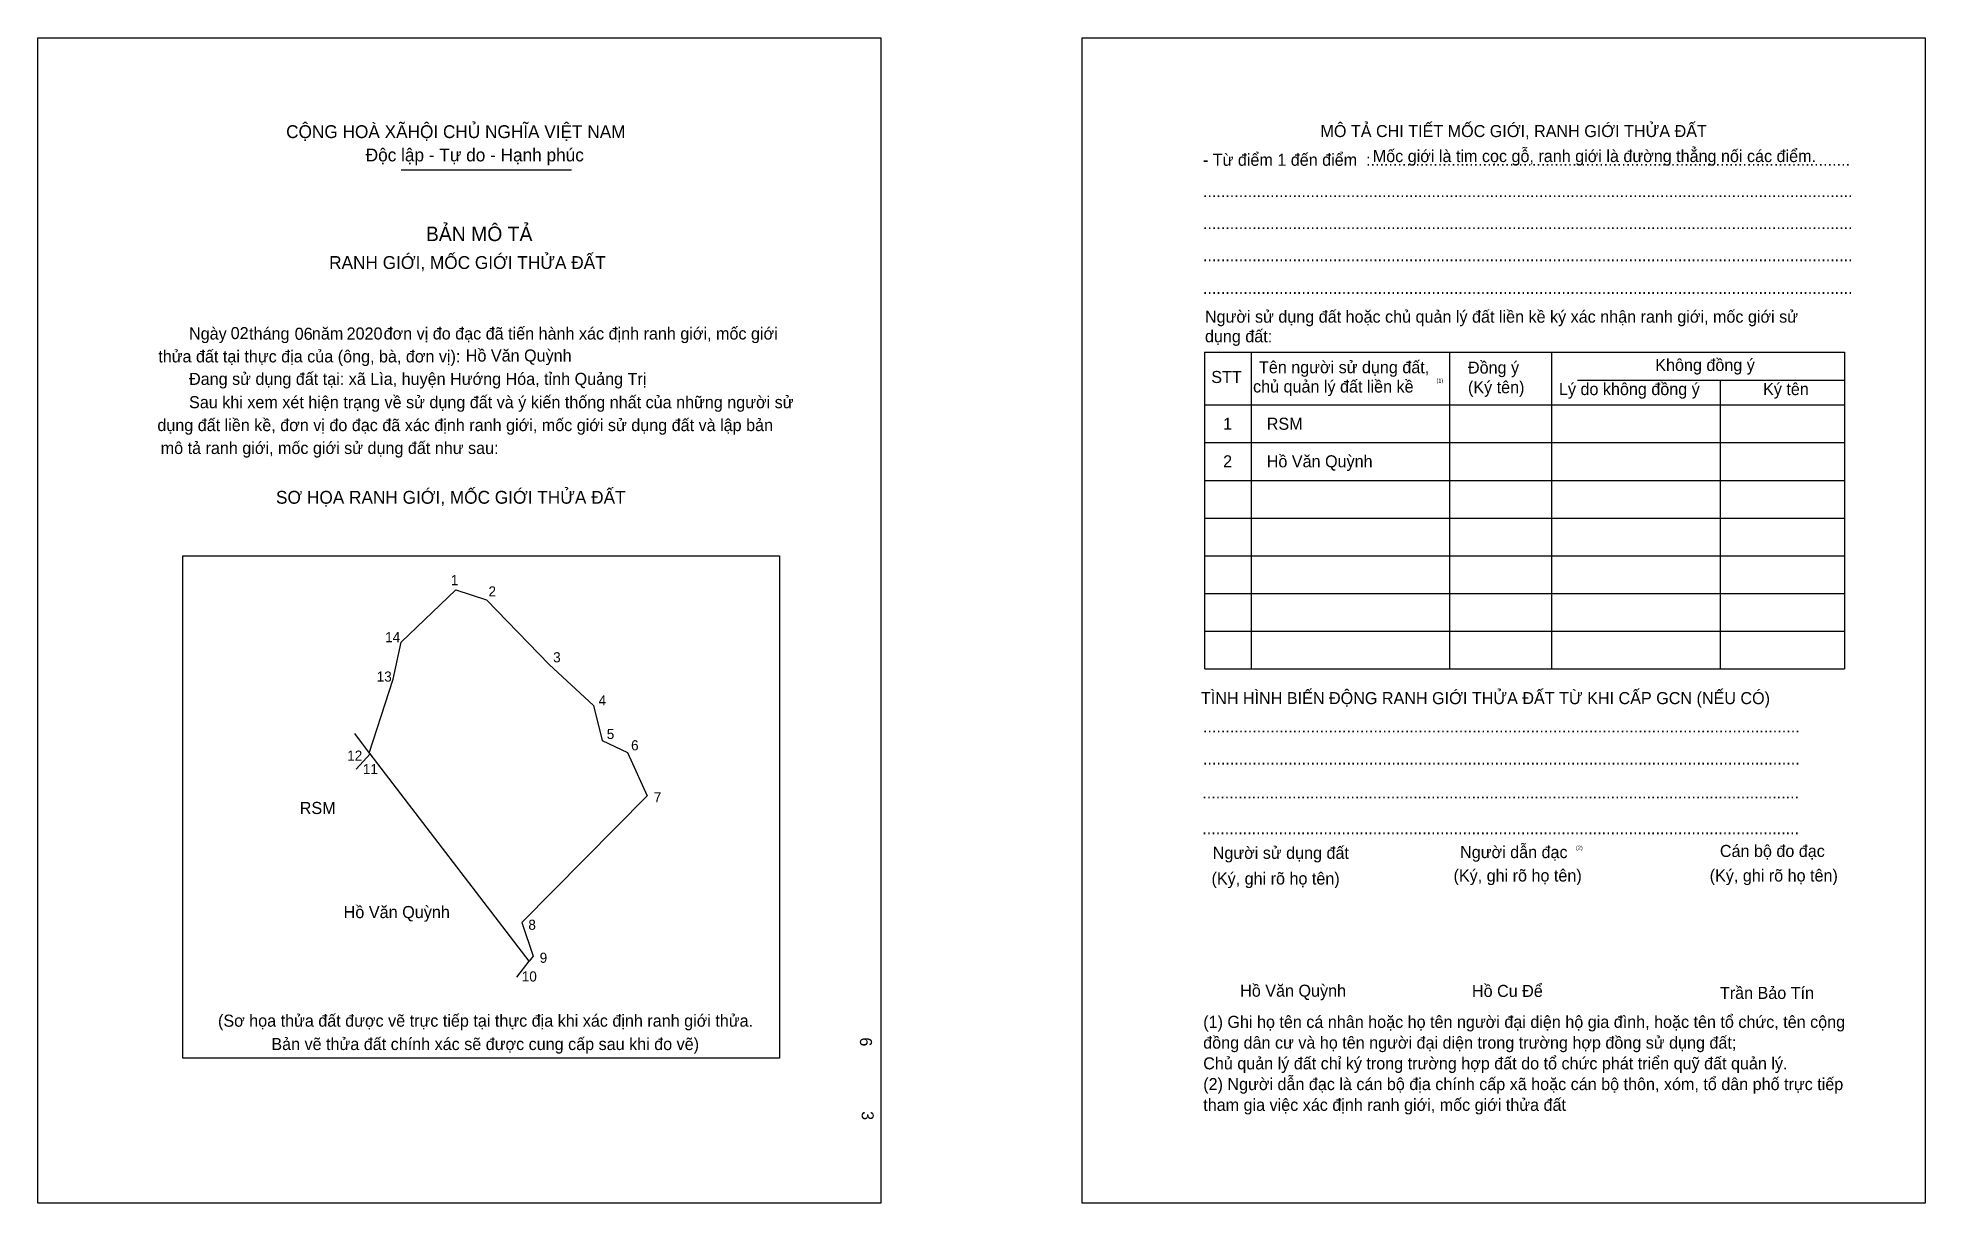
# Model space of a CAD drawing. Extents: x 549687 to 550315, y 1825545 to 1825933.
import ezdxf

# ---------------------------------------------------------------- set-up
doc = ezdxf.new("R2010")
doc.units = 0
for name, color, linetype in [('bmtKhungInTrang1', 7, 'Continuous'), ('bmtKhungInTrang2', 7, 'Continuous'), ('bmtNoiDung', 7, 'Continuous'), ('bmtTemplate', 7, 'Continuous'), ('CanhThua', 7, 'Continuous'), ('RauThua', 7, 'Continuous'), ('SoHieuDinhThua', 7, 'Continuous'), ('TenChuLanCan', 7, 'Continuous')]:
    doc.layers.add(name, color=color, linetype=linetype)

msp = doc.modelspace()

# ---------------------------------------------------------------- linework, layer by layer
at = {"layer": 'bmtKhungInTrang1'}
msp.add_lwpolyline([(549687.2, 1825932.79), (549967.8, 1825932.79), (549967.8, 1825544.69), (549687.2, 1825544.69)], close=True, dxfattribs=at)
at = {"layer": 'bmtKhungInTrang2'}
msp.add_lwpolyline([(550034.72, 1825932.79), (550315.32, 1825932.79), (550315.32, 1825544.69), (550034.72, 1825544.69)], close=True, dxfattribs=at)
at = {"layer": 'bmtTemplate'}
for p, q in [((549808.12, 1825888.81), (549864.86, 1825888.81)), ((550091.01, 1825828.11), (550091.01, 1825722.6)), ((550157.02, 1825828.11), (550157.02, 1825722.6)), ((550190.97, 1825828.24), (550190.97, 1825722.6)), ((550288.45, 1825828.11), (550288.45, 1825722.6)), ((550199.59, 1825818.82), (550288.45, 1825818.82)), ((550075.62, 1825810.53), (550288.45, 1825810.53)), ((550075.62, 1825797.97), (550288.45, 1825797.97)), ((550075.62, 1825785.41), (550288.45, 1825785.41)), ((550075.62, 1825772.85), (550288.45, 1825772.85)), ((550075.62, 1825760.29), (550288.45, 1825760.29)), ((550075.62, 1825747.73), (550288.45, 1825747.73)), ((550075.62, 1825735.17), (550288.45, 1825735.17)), ((550075.62, 1825722.6), (550288.45, 1825722.6))]:
    msp.add_line(p, q, dxfattribs=at)
for points in [[(550075.48, 1825828.11), (550288.45, 1825828.11)], [(550075.48, 1825828.11), (550075.48, 1825722.6)], [(550247.03, 1825818.69), (550247.03, 1825722.6)]]:
    msp.add_lwpolyline(points, dxfattribs=at)
msp.add_lwpolyline([(549735.48, 1825593.02), (549735.48, 1825760.27), (549934.02, 1825760.27), (549934.02, 1825593.02)], close=True, dxfattribs=at)
at = {"layer": 'CanhThua'}
for p, q in [((549808.15, 1825731.56), (549826.34, 1825748.9)), ((549826.34, 1825748.9), (549836.56, 1825745.58)), ((549836.56, 1825745.58), (549857.41, 1825724.09)), ((549805.52, 1825719.21), (549808.15, 1825731.56)), ((549857.41, 1825724.09), (549872.1, 1825710.42)), ((549797.53, 1825694.61), (549805.52, 1825719.21)), ((549872.1, 1825710.42), (549875.04, 1825698.81)), ((549875.04, 1825698.81), (549883.41, 1825694.83)), ((549797.77, 1825694.3), (549797.53, 1825694.61)), ((549850.69, 1825625.26), (549797.77, 1825694.3)), ((549883.41, 1825694.83), (549890.02, 1825680.41)), ((549890.02, 1825680.41), (549848.3, 1825638.21)), ((549848.3, 1825638.21), (549852.05, 1825627.01)), ((549852.05, 1825627.01), (549850.69, 1825625.26))]:
    msp.add_line(p, q, dxfattribs=at)
at = {"layer": 'RauThua'}
for p, q in [((549792.57, 1825701.08), (549797.53, 1825694.61)), ((549793.2, 1825689.22), (549797.77, 1825694.3)), ((549846.58, 1825619.98), (549850.69, 1825625.26))]:
    msp.add_line(p, q, dxfattribs=at)

# ---------------------------------------------------------------- texts
at = {"layer": 'bmtNoiDung'}
for s, height, p in [('02', 4.015, (549751.41, 1825832.44)), ('06', 4.015, (549772.7, 1825832.21)), ('2020', 4.015, (549789.98, 1825832.3)), ('Hồ Văn Quỳnh', 4.0149, (549829.64, 1825824.97)), ('1', 4.01, (550081.66, 1825802.24)), ('RSM ', 4.015, (550096.19, 1825802.24)), ('2', 4.01, (550081.66, 1825789.74)), ('Hồ Văn Quỳnh ', 4.0149, (550096.19, 1825789.74)), ('Hồ Văn Quỳnh', 4.0149, (550087.34, 1825613.47))]:
    msp.add_text(s, height=height, dxfattribs=at).set_placement(p)
for s, p in [('6', (549960.81, 1825599.93)), ('3', (549961.38, 1825575.36))]:
    msp.add_text(s, height=4.01, rotation=270, dxfattribs=at).set_placement(p)
at = {"layer": 'bmtTemplate'}
for s, height, p in [('CỘNG HOÀ XÃHỘI CHỦ NGHĨA VIỆT NAM', 4.2825, (549769.86, 1825899.37)), ('MÔ TẢ CHI TIẾT MỐC GIỚI, RANH GIỚI THỬA ĐẤT', 4.0134, (550114.06, 1825899.71)), ('Độc lập - Tự do - Hạnh phúc', 4.2825, (549796.34, 1825891.62)), ('- Từ điểm 1 đến điểm  :...........................................................................................................', 4.01336, (550074.94, 1825890.14)), ('Mốc giới là tim cọc gỗ, ranh giới là đường thẳng nối các điểm.', 4.0134, (550131.47, 1825891.39)), ('.................................................................................................................................................', 4.01336, (550074.94, 1825879.74)), ('BẢN MÔ TẢ', 4.818, (549816.38, 1825865.08)), ('.................................................................................................................................................', 4.01336, (550074.94, 1825869.06)), ('RANH GIỚI, MỐC GIỚI THỬA ĐẤT', 4.2825, (549784.17, 1825855.79)), ('.................................................................................................................................................', 4.01336, (550074.94, 1825858.39)), ('.................................................................................................................................................', 4.01336, (550074.94, 1825847.46)), ('Người sử dụng đất hoặc chủ quản lý đất liền kề ký xác nhận ranh giới, mốc giới sử', 4.0134, (550075.62, 1825837.91)), ('Ngày     tháng     năm         đơn vị đo đạc đã tiến hành xác định ranh giới, mốc giới ', 4.0149, (549737.55, 1825832.3)), ('dụng đất:', 4.013, (550075.62, 1825831.38)), ('thửa đất tại thực địa của (ông, bà, đơn vị):', 4.0149, (549727.31, 1825824.68)), ('Tên người sử dụng đất,', 4.0134, (550093.6, 1825821.08)), ('Đồng ý', 4.013, (550163.15, 1825820.96)), ('Không đồng ý', 4.0134, (550225.48, 1825821.83)), ('Đang sử dụng đất tại: xã Lìa, huyện Hướng Hóa, tỉnh Quảng Trị', 4.0149, (549737.55, 1825817.19)), ('STT', 4.013, (550077.72, 1825817.82)), ('chủ quản lý đất liền kề', 4.0134, (550091.63, 1825814.66)), ('(1)', 1.338, (550152.67, 1825817.96)), ('(Ký tên)', 4.013, (550163.15, 1825814.42)), ('Lý do không đồng ý', 4.0134, (550193.43, 1825813.8)), ('Ký tên', 4.013, (550261.35, 1825813.8)), ('Sau khi xem xét hiện trạng về sử dụng đất và ý kiến thống nhất của những người sử ', 4.0149, (549737.55, 1825809.43)), ('dụng đất liền kề, đơn vị đo đạc đã xác định ranh giới, mốc giới sử dụng đất và lập bản', 4.0149, (549727.01, 1825801.8)), ('mô tả ranh giới, mốc giới sử dụng đất như sau:', 4.0149, (549728.12, 1825794.18)), ('SƠ HỌA RANH GIỚI, MỐC GIỚI THỬA ĐẤT', 4.2825, (549766.48, 1825777.62)), ('TÌNH HÌNH BIẾN ĐỘNG RANH GIỚI THỬA ĐẤT TỪ KHI CẤP GCN (NẾU CÓ)', 4.0134, (550074.26, 1825710.89)), ('.....................................................................................................................................', 4.01937, (550074.94, 1825701.45)), ('.....................................................................................................................................', 4.01937, (550074.94, 1825690.77)), ('.....................................................................................................................................', 4.01937, (550074.73, 1825679.47)), ('.....................................................................................................................................', 4.01937, (550074.73, 1825667.53)), ('Người sử dụng đất', 4.0134, (550078.21, 1825659.37)), ('Người dẫn đạc', 4.0134, (550160.53, 1825659.62)), ('(2)', 1.338, (550199.07, 1825662.39)), ('Cán bộ đo đạc', 4.0134, (550246.98, 1825660)), ('(Ký, ghi rõ họ tên)', 4.0134, (550077.8, 1825650.83)), ('(Ký, ghi rõ họ tên)', 4.0134, (550158.34, 1825651.83)), ('(Ký, ghi rõ họ tên)', 4.0134, (550243.58, 1825651.83)), ('Hồ Cu Để', 4.013, (550164.48, 1825613.39)), ('Trần Bảo Tín', 4.0134, (550246.98, 1825612.74)), ('(Sơ họa thửa đất được vẽ trực tiếp tại thực địa khi xác định ranh giới thửa.', 4.0149, (549747.19, 1825603.48)), ('(1) Ghi họ tên cá nhân hoặc họ tên người đại diện hộ gia đình, hoặc tên tổ chức, tên cộng', 4.0134, (550075.05, 1825603.09)), ('Bản vẽ thửa đất chính xác sẽ được cung cấp sau khi đo vẽ)', 4.0149, (549764.94, 1825595.71)), ('đồng dân cư và họ tên người đại diện trong trường hợp đồng sử dụng đất;', 4.0134, (550075.05, 1825596.18)), ('Chủ quản lý đất chỉ ký trong trường hợp đất do tổ chức phát triển quỹ đất quản lý.', 4.0134, (550075.05, 1825589.27)), ('(2) Người dẫn đạc là cán bộ địa chính cấp xã hoặc cán bộ thôn, xóm, tổ dân phố trực tiếp', 4.0134, (550075.05, 1825582.37)), ('tham gia việc xác định ranh giới, mốc giới thửa đất', 4.0134, (550075.05, 1825575.46))]:
    msp.add_text(s, height=height, dxfattribs=at).set_placement(p)
at = {"layer": 'SoHieuDinhThua'}
for s, p in [('1', (549824.66, 1825750.5)), ('2', (549837.2, 1825746.76)), ('14', (549802.82, 1825731.52)), ('3', (549858.72, 1825724.82)), ('13', (549800, 1825718.4)), ('4', (549873.83, 1825710.45)), ('5', (549876.56, 1825699.27)), ('6', (549884.65, 1825695.51)), ('12', (549790.19, 1825692.07)), ('11', (549795.39, 1825687.58)), ('7', (549892.2, 1825678.15)), ('8', (549850.47, 1825635.76)), ('10', (549848.28, 1825618.54)), ('9', (549854.23, 1825624.76))]:
    msp.add_text(s, height=3.36, dxfattribs=at).set_placement(p)
at = {"layer": 'TenChuLanCan'}
for s, height, p in [('RSM', 4.032, (549774.37, 1825674.3)), ('Hồ Văn Quỳnh', 4.0319, (549788.99, 1825639.64))]:
    msp.add_text(s, height=height, dxfattribs=at).set_placement(p)

doc.saveas('drawing.dxf')
